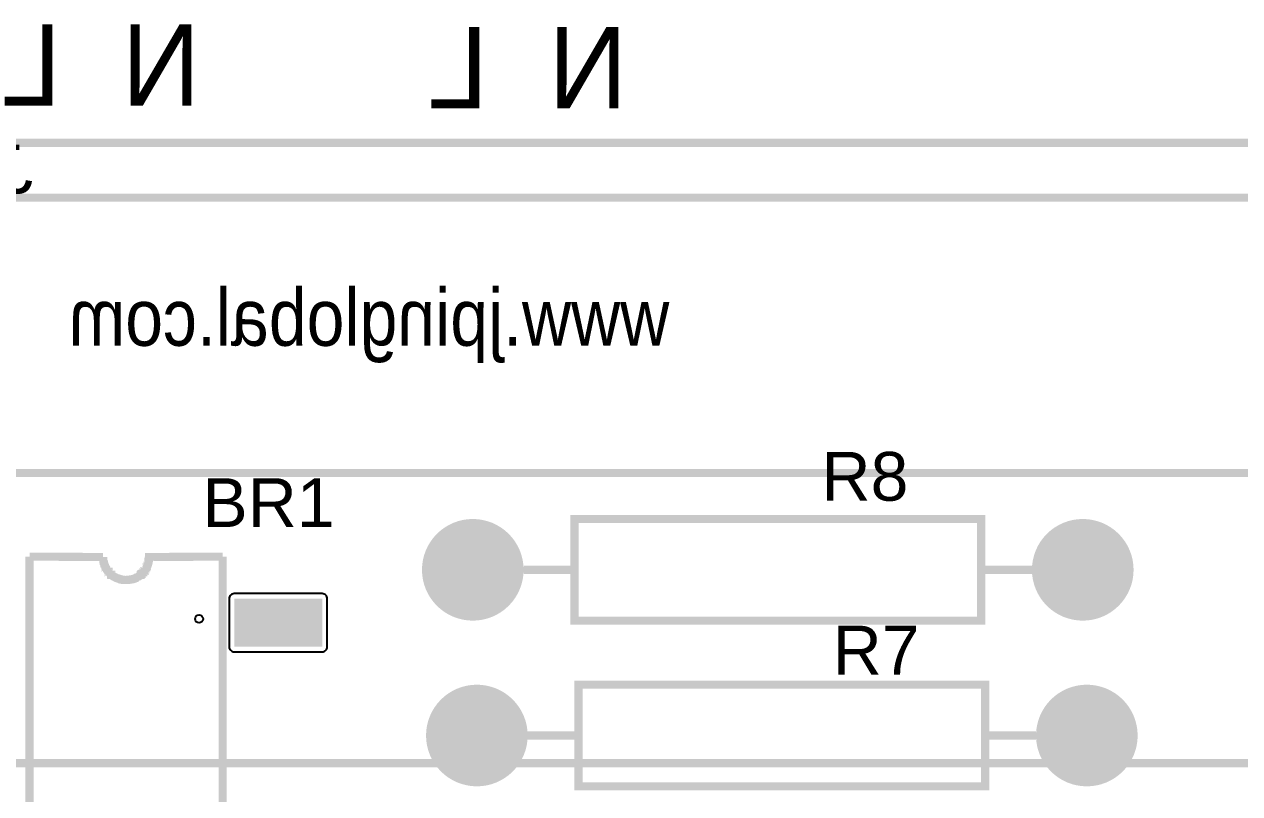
# Model space of a CAD drawing. Header units: inches. Extents: x 15 to 148, y 10 to 111.
# Drawn here: x 136.274 to 138.964, y 102.402 to 104.105 of the extents above; entities that cross this region are included whole.
import ezdxf

# ---------------------------------------------------------------- set-up
doc = ezdxf.new("R2010")
doc.units = ezdxf.units.IN
doc.header["$MEASUREMENT"] = 0
doc.layers.add('BLK_12AWG', color=7, linetype='Continuous')

# ---------------------------------------------------------------- blocks, each defined once
blk = doc.blocks.new('RPAD')
blk.add_trace([(-0.5, -0.5), (-0.5, 0.5), (0.5, -0.5), (0.5, 0.5)])
blk = doc.blocks.new('EPAD')
at = {"const_width": 0.5}
blk.add_lwpolyline([(-0.25, 0, 1), (0.25, 0, 1)], format="xyb", close=True, dxfattribs=at)
blk = doc.blocks.new('CEGHSD')
at = {"const_width": 0.008}
for points in [[(133.1481, 102.3092), (136.8095, 102.3092)], [(133.1481, 102.3092), (136.8095, 102.3092)], [(133.1481, 102.3092), (136.8095, 102.3092)], [(133.6084, 101.1844), (135.6714, 101.1844), (135.6714, 102.2553), (133.6084, 102.2553), (133.6084, 101.1844)], [(133.6084, 101.1844), (135.6714, 101.1844), (135.6714, 102.2553), (133.6084, 102.2553), (133.6084, 101.1844)], [(133.6084, 101.1844), (135.6714, 101.1844), (135.6714, 102.2553), (133.6084, 102.2553), (133.6084, 101.1844)], [(136.6914, 101.9844), (133.2662, 101.9844)], [(136.6914, 101.9844), (133.2662, 101.9844)], [(136.6914, 101.9844), (133.2662, 101.9844)], [(134.3655, 101.8392), (134.7655, 101.8392), (134.7655, 101.9392), (134.3655, 101.9392), (134.3655, 101.8392)], [(134.3655, 101.8392), (134.7655, 101.8392), (134.7655, 101.9392), (134.3655, 101.9392), (134.3655, 101.8392)], [(134.3655, 101.8392), (134.7655, 101.8392), (134.7655, 101.9392), (134.3655, 101.9392), (134.3655, 101.8392)], [(133.9018, 101.9018), (133.8295, 101.9022)], [(133.8295, 101.9022), (133.8295, 101.5722), (134.0195, 101.5722), (134.0195, 101.9022)], [(133.9018, 101.9018), (133.8295, 101.9022)], [(133.8295, 101.9022), (133.8295, 101.5722), (134.0195, 101.5722), (134.0195, 101.9022)], [(133.9018, 101.9018), (133.8295, 101.9022)], [(133.8295, 101.9022), (133.8295, 101.5722), (134.0195, 101.5722), (134.0195, 101.9022)], [(133.9018, 101.9018), (133.9018, 101.9017), (133.9018, 101.9015), (133.9018, 101.9014), (133.9018, 101.9012), (133.9018, 101.9011), (133.9019, 101.9009), (133.9019, 101.9008), (133.9019, 101.9007), (133.9019, 101.9005), (133.9019, 101.9004), (133.9019, 101.9002), (133.9019, 101.9001), (133.9019, 101.8999), (133.9019, 101.8998), (133.9019, 101.8996), (133.9019, 101.8995), (133.902, 101.8993), (133.902, 101.8992), (133.902, 101.8991), (133.902, 101.8989), (133.902, 101.8988), (133.902, 101.8988), (133.902, 101.8987), (133.902, 101.8986), (133.9021, 101.8985), (133.9021, 101.8985), (133.9021, 101.8984), (133.9021, 101.8983), (133.9021, 101.8983), (133.9021, 101.8982), (133.9021, 101.8981), (133.9021, 101.8981), (133.9022, 101.8979), (133.9022, 101.8978), (133.9022, 101.8976), (133.9022, 101.8975), (133.9022, 101.8974), (133.9023, 101.8973), (133.9023, 101.8973), (133.9023, 101.8972), (133.9023, 101.8971), (133.9023, 101.8969), (133.9024, 101.8969), (133.9024, 101.8968), (133.9024, 101.8967), (133.9024, 101.8967), (133.9024, 101.8965), (133.9025, 101.8964), (133.9025, 101.8962), (133.9025, 101.8961), (133.9026, 101.896), (133.9026, 101.8958), (133.9026, 101.8957), (133.9027, 101.8956), (133.9027, 101.8954), (133.9028, 101.8953), (133.9028, 101.8952), (133.9028, 101.8952), (133.9028, 101.895), (133.9029, 101.8949), (133.9029, 101.8948), (133.903, 101.8946), (133.903, 101.8945), (133.903, 101.8944), (133.9031, 101.8942), (133.9031, 101.8941), (133.9032, 101.894), (133.9032, 101.8938), (133.9033, 101.8937), (133.9033, 101.8936), (133.9034, 101.8934), (133.9034, 101.8934), (133.9034, 101.8933), (133.9035, 101.8932), (133.9035, 101.8931), (133.9035, 101.8931), (133.9036, 101.893), (133.9036, 101.8929), (133.9036, 101.8928), (133.9037, 101.8927), (133.9037, 101.8925), (133.9038, 101.8924), (133.9038, 101.8924), (133.9039, 101.8923), (133.9039, 101.8922), (133.904, 101.892), (133.904, 101.892), (133.904, 101.8919), (133.9041, 101.8918), (133.9041, 101.8917), (133.9042, 101.8916), (133.9042, 101.8916), (133.9042, 101.8915), (133.9043, 101.8914), (133.9043, 101.8914), (133.9043, 101.8913), (133.9044, 101.8912), (133.9044, 101.8912), (133.9045, 101.8911), (133.9045, 101.8909), (133.9046, 101.8909), (133.9046, 101.8908), (133.9046, 101.8908), (133.9047, 101.8907), (133.9047, 101.8906), (133.9048, 101.8905), (133.9048, 101.8904), (133.9049, 101.8903), (133.9049, 101.8903), (133.9049, 101.8902), (133.905, 101.8901), (133.9051, 101.89), (133.9051, 101.8899), (133.9051, 101.8899), (133.9052, 101.8898), (133.9052, 101.8898), (133.9053, 101.8896), (133.9053, 101.8895), (133.9054, 101.8894), (133.9055, 101.8893), (133.9056, 101.8892), (133.9056, 101.8891), (133.9057, 101.889), (133.9058, 101.8889), (133.9059, 101.8887), (133.9059, 101.8886), (133.906, 101.8885), (133.9061, 101.8884), (133.9062, 101.8883), (133.9063, 101.8882), (133.9063, 101.8881), (133.9063, 101.8881), (133.9064, 101.888), (133.9064, 101.888), (133.9065, 101.8879), (133.9066, 101.8878), (133.9067, 101.8877), (133.9068, 101.8875), (133.9068, 101.8874), (133.9069, 101.8873), (133.907, 101.8873), (133.907, 101.8872), (133.9071, 101.8872), (133.9071, 101.8871), (133.9072, 101.887), (133.9073, 101.8869), (133.9074, 101.8868), (133.9075, 101.8867), (133.9075, 101.8867), (133.9075, 101.8866), (133.9076, 101.8866), (133.9076, 101.8865), (133.9077, 101.8864), (133.9078, 101.8863), (133.9079, 101.8862), (133.908, 101.8861), (133.9081, 101.886), (133.9082, 101.8859), (133.9082, 101.8859), (133.9083, 101.8858), (133.9083, 101.8858), (133.9084, 101.8857), (133.9085, 101.8856), (133.9086, 101.8856), (133.9087, 101.8855), (133.9088, 101.8854), (133.9089, 101.8853), (133.909, 101.8852), (133.9091, 101.8851), (133.9092, 101.885), (133.9092, 101.885), (133.9093, 101.8849), (133.9093, 101.8849), (133.9094, 101.8848), (133.9095, 101.8847), (133.9096, 101.8846), (133.9097, 101.8846), (133.9098, 101.8845), (133.9098, 101.8844), (133.9099, 101.8844), (133.9099, 101.8843), (133.91, 101.8843), (133.9101, 101.8842), (133.9101, 101.8842), (133.9102, 101.8841), (133.9103, 101.884), (133.9104, 101.884), (133.9105, 101.8839), (133.9106, 101.8838), (133.9107, 101.8837), (133.9108, 101.8836), (133.9109, 101.8835), (133.911, 101.8835), (133.9112, 101.8834), (133.9113, 101.8833), (133.9114, 101.8832), (133.9115, 101.8832), (133.9116, 101.8831), (133.9117, 101.883), (133.9118, 101.8829), (133.9119, 101.8829), (133.9121, 101.8828), (133.9122, 101.8827), (133.9123, 101.8826), (133.9124, 101.8826), (133.9125, 101.8825), (133.9126, 101.8824), (133.9127, 101.8824), (133.9129, 101.8823), (133.913, 101.8822), (133.9131, 101.8821), (133.9132, 101.8821), (133.9133, 101.882), (133.9135, 101.8819), (133.9136, 101.8819), (133.9137, 101.8818), (133.9138, 101.8818), (133.9139, 101.8817), (133.9141, 101.8816), (133.9142, 101.8816), (133.9143, 101.8815), (133.9144, 101.8815), (133.9146, 101.8814), (133.9147, 101.8813), (133.9148, 101.8813), (133.9149, 101.8812), (133.9151, 101.8812), (133.9152, 101.8811), (133.9153, 101.8811), (133.9154, 101.881), (133.9156, 101.8809), (133.9157, 101.8809), (133.9158, 101.8808), (133.9159, 101.8808), (133.9161, 101.8807), (133.9162, 101.8807), (133.9163, 101.8806), (133.9165, 101.8806), (133.9166, 101.8805), (133.9167, 101.8805), (133.9169, 101.8805), (133.917, 101.8804), (133.9171, 101.8804), (133.9173, 101.8803), (133.9174, 101.8803), (133.9175, 101.8802), (133.9177, 101.8802), (133.9178, 101.8802), (133.9179, 101.8801), (133.9181, 101.8801), (133.9182, 101.88), (133.9183, 101.88), (133.9185, 101.88), (133.9186, 101.8799), (133.9187, 101.8799), (133.9189, 101.8799), (133.919, 101.8798), (133.9191, 101.8798), (133.9193, 101.8798), (133.9194, 101.8797), (133.9196, 101.8797), (133.9197, 101.8797), (133.9198, 101.8796), (133.92, 101.8796), (133.9201, 101.8796), (133.9203, 101.8796), (133.9204, 101.8795), (133.9205, 101.8795), (133.9207, 101.8795), (133.9208, 101.8795), (133.921, 101.8795), (133.9211, 101.8794), (133.9213, 101.8794), (133.9214, 101.8794), (133.9215, 101.8794), (133.9217, 101.8794), (133.9218, 101.8793), (133.922, 101.8793), (133.9221, 101.8793), (133.9223, 101.8793), (133.9224, 101.8793), (133.9226, 101.8793), (133.9227, 101.8793), (133.9228, 101.8793), (133.923, 101.8792), (133.9231, 101.8792), (133.9233, 101.8792), (133.9234, 101.8792), (133.9236, 101.8792), (133.9237, 101.8792), (133.9239, 101.8792), (133.924, 101.8792), (133.9242, 101.8792), (133.9243, 101.8792), (133.9245, 101.8792)], [(133.9018, 101.9018), (133.9018, 101.9017), (133.9018, 101.9015), (133.9018, 101.9014), (133.9018, 101.9012), (133.9018, 101.9011), (133.9019, 101.9009), (133.9019, 101.9008), (133.9019, 101.9007), (133.9019, 101.9005), (133.9019, 101.9004), (133.9019, 101.9002), (133.9019, 101.9001), (133.9019, 101.8999), (133.9019, 101.8998), (133.9019, 101.8996), (133.9019, 101.8995), (133.902, 101.8993), (133.902, 101.8992), (133.902, 101.8991), (133.902, 101.8989), (133.902, 101.8988), (133.902, 101.8988), (133.902, 101.8987), (133.902, 101.8986), (133.9021, 101.8985), (133.9021, 101.8985), (133.9021, 101.8984), (133.9021, 101.8983), (133.9021, 101.8983), (133.9021, 101.8982), (133.9021, 101.8981), (133.9021, 101.8981), (133.9022, 101.8979), (133.9022, 101.8978), (133.9022, 101.8976), (133.9022, 101.8975), (133.9022, 101.8974), (133.9023, 101.8973), (133.9023, 101.8973), (133.9023, 101.8972), (133.9023, 101.8971), (133.9023, 101.8969), (133.9024, 101.8969), (133.9024, 101.8968), (133.9024, 101.8967), (133.9024, 101.8967), (133.9024, 101.8965), (133.9025, 101.8964), (133.9025, 101.8962), (133.9025, 101.8961), (133.9026, 101.896), (133.9026, 101.8958), (133.9026, 101.8957), (133.9027, 101.8956), (133.9027, 101.8954), (133.9028, 101.8953), (133.9028, 101.8952), (133.9028, 101.8952), (133.9028, 101.895), (133.9029, 101.8949), (133.9029, 101.8948), (133.903, 101.8946), (133.903, 101.8945), (133.903, 101.8944), (133.9031, 101.8942), (133.9031, 101.8941), (133.9032, 101.894), (133.9032, 101.8938), (133.9033, 101.8937), (133.9033, 101.8936), (133.9034, 101.8934), (133.9034, 101.8934), (133.9034, 101.8933), (133.9035, 101.8932), (133.9035, 101.8931), (133.9035, 101.8931), (133.9036, 101.893), (133.9036, 101.8929), (133.9036, 101.8928), (133.9037, 101.8927), (133.9037, 101.8925), (133.9038, 101.8924), (133.9038, 101.8924), (133.9039, 101.8923), (133.9039, 101.8922), (133.904, 101.892), (133.904, 101.892), (133.904, 101.8919), (133.9041, 101.8918), (133.9041, 101.8917), (133.9042, 101.8916), (133.9042, 101.8916), (133.9042, 101.8915), (133.9043, 101.8914), (133.9043, 101.8914), (133.9043, 101.8913), (133.9044, 101.8912), (133.9044, 101.8912), (133.9045, 101.8911), (133.9045, 101.8909), (133.9046, 101.8909), (133.9046, 101.8908), (133.9046, 101.8908), (133.9047, 101.8907), (133.9047, 101.8906), (133.9048, 101.8905), (133.9048, 101.8904), (133.9049, 101.8903), (133.9049, 101.8903), (133.9049, 101.8902), (133.905, 101.8901), (133.9051, 101.89), (133.9051, 101.8899), (133.9051, 101.8899), (133.9052, 101.8898), (133.9052, 101.8898), (133.9053, 101.8896), (133.9053, 101.8895), (133.9054, 101.8894), (133.9055, 101.8893), (133.9056, 101.8892), (133.9056, 101.8891), (133.9057, 101.889), (133.9058, 101.8889), (133.9059, 101.8887), (133.9059, 101.8886), (133.906, 101.8885), (133.9061, 101.8884), (133.9062, 101.8883), (133.9063, 101.8882), (133.9063, 101.8881), (133.9063, 101.8881), (133.9064, 101.888), (133.9064, 101.888), (133.9065, 101.8879), (133.9066, 101.8878), (133.9067, 101.8877), (133.9068, 101.8875), (133.9068, 101.8874), (133.9069, 101.8873), (133.907, 101.8873), (133.907, 101.8872), (133.9071, 101.8872), (133.9071, 101.8871), (133.9072, 101.887), (133.9073, 101.8869), (133.9074, 101.8868), (133.9075, 101.8867), (133.9075, 101.8867), (133.9075, 101.8866), (133.9076, 101.8866), (133.9076, 101.8865), (133.9077, 101.8864), (133.9078, 101.8863), (133.9079, 101.8862), (133.908, 101.8861), (133.9081, 101.886), (133.9082, 101.8859), (133.9082, 101.8859), (133.9083, 101.8858), (133.9083, 101.8858), (133.9084, 101.8857), (133.9085, 101.8856), (133.9086, 101.8856), (133.9087, 101.8855), (133.9088, 101.8854), (133.9089, 101.8853), (133.909, 101.8852), (133.9091, 101.8851), (133.9092, 101.885), (133.9092, 101.885), (133.9093, 101.8849), (133.9093, 101.8849), (133.9094, 101.8848), (133.9095, 101.8847), (133.9096, 101.8846), (133.9097, 101.8846), (133.9098, 101.8845), (133.9098, 101.8844), (133.9099, 101.8844), (133.9099, 101.8843), (133.91, 101.8843), (133.9101, 101.8842), (133.9101, 101.8842), (133.9102, 101.8841), (133.9103, 101.884), (133.9104, 101.884), (133.9105, 101.8839), (133.9106, 101.8838), (133.9107, 101.8837), (133.9108, 101.8836), (133.9109, 101.8835), (133.911, 101.8835), (133.9112, 101.8834), (133.9113, 101.8833), (133.9114, 101.8832), (133.9115, 101.8832), (133.9116, 101.8831), (133.9117, 101.883), (133.9118, 101.8829), (133.9119, 101.8829), (133.9121, 101.8828), (133.9122, 101.8827), (133.9123, 101.8826), (133.9124, 101.8826), (133.9125, 101.8825), (133.9126, 101.8824), (133.9127, 101.8824), (133.9129, 101.8823), (133.913, 101.8822), (133.9131, 101.8821), (133.9132, 101.8821), (133.9133, 101.882), (133.9135, 101.8819), (133.9136, 101.8819), (133.9137, 101.8818), (133.9138, 101.8818), (133.9139, 101.8817), (133.9141, 101.8816), (133.9142, 101.8816), (133.9143, 101.8815), (133.9144, 101.8815), (133.9146, 101.8814), (133.9147, 101.8813), (133.9148, 101.8813), (133.9149, 101.8812), (133.9151, 101.8812), (133.9152, 101.8811), (133.9153, 101.8811), (133.9154, 101.881), (133.9156, 101.8809), (133.9157, 101.8809), (133.9158, 101.8808), (133.9159, 101.8808), (133.9161, 101.8807), (133.9162, 101.8807), (133.9163, 101.8806), (133.9165, 101.8806), (133.9166, 101.8805), (133.9167, 101.8805), (133.9169, 101.8805), (133.917, 101.8804), (133.9171, 101.8804), (133.9173, 101.8803), (133.9174, 101.8803), (133.9175, 101.8802), (133.9177, 101.8802), (133.9178, 101.8802), (133.9179, 101.8801), (133.9181, 101.8801), (133.9182, 101.88), (133.9183, 101.88), (133.9185, 101.88), (133.9186, 101.8799), (133.9187, 101.8799), (133.9189, 101.8799), (133.919, 101.8798), (133.9191, 101.8798), (133.9193, 101.8798), (133.9194, 101.8797), (133.9196, 101.8797), (133.9197, 101.8797), (133.9198, 101.8796), (133.92, 101.8796), (133.9201, 101.8796), (133.9203, 101.8796), (133.9204, 101.8795), (133.9205, 101.8795), (133.9207, 101.8795), (133.9208, 101.8795), (133.921, 101.8795), (133.9211, 101.8794), (133.9213, 101.8794), (133.9214, 101.8794), (133.9215, 101.8794), (133.9217, 101.8794), (133.9218, 101.8793), (133.922, 101.8793), (133.9221, 101.8793), (133.9223, 101.8793), (133.9224, 101.8793), (133.9226, 101.8793), (133.9227, 101.8793), (133.9228, 101.8793), (133.923, 101.8792), (133.9231, 101.8792), (133.9233, 101.8792), (133.9234, 101.8792), (133.9236, 101.8792), (133.9237, 101.8792), (133.9239, 101.8792), (133.924, 101.8792), (133.9242, 101.8792), (133.9243, 101.8792), (133.9245, 101.8792)], [(133.9018, 101.9018), (133.9018, 101.9017), (133.9018, 101.9015), (133.9018, 101.9014), (133.9018, 101.9012), (133.9018, 101.9011), (133.9019, 101.9009), (133.9019, 101.9008), (133.9019, 101.9007), (133.9019, 101.9005), (133.9019, 101.9004), (133.9019, 101.9002), (133.9019, 101.9001), (133.9019, 101.8999), (133.9019, 101.8998), (133.9019, 101.8996), (133.9019, 101.8995), (133.902, 101.8993), (133.902, 101.8992), (133.902, 101.8991), (133.902, 101.8989), (133.902, 101.8988), (133.902, 101.8988), (133.902, 101.8987), (133.902, 101.8986), (133.9021, 101.8985), (133.9021, 101.8985), (133.9021, 101.8984), (133.9021, 101.8983), (133.9021, 101.8983), (133.9021, 101.8982), (133.9021, 101.8981), (133.9021, 101.8981), (133.9022, 101.8979), (133.9022, 101.8978), (133.9022, 101.8976), (133.9022, 101.8975), (133.9022, 101.8974), (133.9023, 101.8973), (133.9023, 101.8973), (133.9023, 101.8972), (133.9023, 101.8971), (133.9023, 101.8969), (133.9024, 101.8969), (133.9024, 101.8968), (133.9024, 101.8967), (133.9024, 101.8967), (133.9024, 101.8965), (133.9025, 101.8964), (133.9025, 101.8962), (133.9025, 101.8961), (133.9026, 101.896), (133.9026, 101.8958), (133.9026, 101.8957), (133.9027, 101.8956), (133.9027, 101.8954), (133.9028, 101.8953), (133.9028, 101.8952), (133.9028, 101.8952), (133.9028, 101.895), (133.9029, 101.8949), (133.9029, 101.8948), (133.903, 101.8946), (133.903, 101.8945), (133.903, 101.8944), (133.9031, 101.8942), (133.9031, 101.8941), (133.9032, 101.894), (133.9032, 101.8938), (133.9033, 101.8937), (133.9033, 101.8936), (133.9034, 101.8934), (133.9034, 101.8934), (133.9034, 101.8933), (133.9035, 101.8932), (133.9035, 101.8931), (133.9035, 101.8931), (133.9036, 101.893), (133.9036, 101.8929), (133.9036, 101.8928), (133.9037, 101.8927), (133.9037, 101.8925), (133.9038, 101.8924), (133.9038, 101.8924), (133.9039, 101.8923), (133.9039, 101.8922), (133.904, 101.892), (133.904, 101.892), (133.904, 101.8919), (133.9041, 101.8918), (133.9041, 101.8917), (133.9042, 101.8916), (133.9042, 101.8916), (133.9042, 101.8915), (133.9043, 101.8914), (133.9043, 101.8914), (133.9043, 101.8913), (133.9044, 101.8912), (133.9044, 101.8912), (133.9045, 101.8911), (133.9045, 101.8909), (133.9046, 101.8909), (133.9046, 101.8908), (133.9046, 101.8908), (133.9047, 101.8907), (133.9047, 101.8906), (133.9048, 101.8905), (133.9048, 101.8904), (133.9049, 101.8903), (133.9049, 101.8903), (133.9049, 101.8902), (133.905, 101.8901), (133.9051, 101.89), (133.9051, 101.8899), (133.9051, 101.8899), (133.9052, 101.8898), (133.9052, 101.8898), (133.9053, 101.8896), (133.9053, 101.8895), (133.9054, 101.8894), (133.9055, 101.8893), (133.9056, 101.8892), (133.9056, 101.8891), (133.9057, 101.889), (133.9058, 101.8889), (133.9059, 101.8887), (133.9059, 101.8886), (133.906, 101.8885), (133.9061, 101.8884), (133.9062, 101.8883), (133.9063, 101.8882), (133.9063, 101.8881), (133.9063, 101.8881), (133.9064, 101.888), (133.9064, 101.888), (133.9065, 101.8879), (133.9066, 101.8878), (133.9067, 101.8877), (133.9068, 101.8875), (133.9068, 101.8874), (133.9069, 101.8873), (133.907, 101.8873), (133.907, 101.8872), (133.9071, 101.8872), (133.9071, 101.8871), (133.9072, 101.887), (133.9073, 101.8869), (133.9074, 101.8868), (133.9075, 101.8867), (133.9075, 101.8867), (133.9075, 101.8866), (133.9076, 101.8866), (133.9076, 101.8865), (133.9077, 101.8864), (133.9078, 101.8863), (133.9079, 101.8862), (133.908, 101.8861), (133.9081, 101.886), (133.9082, 101.8859), (133.9082, 101.8859), (133.9083, 101.8858), (133.9083, 101.8858), (133.9084, 101.8857), (133.9085, 101.8856), (133.9086, 101.8856), (133.9087, 101.8855), (133.9088, 101.8854), (133.9089, 101.8853), (133.909, 101.8852), (133.9091, 101.8851), (133.9092, 101.885), (133.9092, 101.885), (133.9093, 101.8849), (133.9093, 101.8849), (133.9094, 101.8848), (133.9095, 101.8847), (133.9096, 101.8846), (133.9097, 101.8846), (133.9098, 101.8845), (133.9098, 101.8844), (133.9099, 101.8844), (133.9099, 101.8843), (133.91, 101.8843), (133.9101, 101.8842), (133.9101, 101.8842), (133.9102, 101.8841), (133.9103, 101.884), (133.9104, 101.884), (133.9105, 101.8839), (133.9106, 101.8838), (133.9107, 101.8837), (133.9108, 101.8836), (133.9109, 101.8835), (133.911, 101.8835), (133.9112, 101.8834), (133.9113, 101.8833), (133.9114, 101.8832), (133.9115, 101.8832), (133.9116, 101.8831), (133.9117, 101.883), (133.9118, 101.8829), (133.9119, 101.8829), (133.9121, 101.8828), (133.9122, 101.8827), (133.9123, 101.8826), (133.9124, 101.8826), (133.9125, 101.8825), (133.9126, 101.8824), (133.9127, 101.8824), (133.9129, 101.8823), (133.913, 101.8822), (133.9131, 101.8821), (133.9132, 101.8821), (133.9133, 101.882), (133.9135, 101.8819), (133.9136, 101.8819), (133.9137, 101.8818), (133.9138, 101.8818), (133.9139, 101.8817), (133.9141, 101.8816), (133.9142, 101.8816), (133.9143, 101.8815), (133.9144, 101.8815), (133.9146, 101.8814), (133.9147, 101.8813), (133.9148, 101.8813), (133.9149, 101.8812), (133.9151, 101.8812), (133.9152, 101.8811), (133.9153, 101.8811), (133.9154, 101.881), (133.9156, 101.8809), (133.9157, 101.8809), (133.9158, 101.8808), (133.9159, 101.8808), (133.9161, 101.8807), (133.9162, 101.8807), (133.9163, 101.8806), (133.9165, 101.8806), (133.9166, 101.8805), (133.9167, 101.8805), (133.9169, 101.8805), (133.917, 101.8804), (133.9171, 101.8804), (133.9173, 101.8803), (133.9174, 101.8803), (133.9175, 101.8802), (133.9177, 101.8802), (133.9178, 101.8802), (133.9179, 101.8801), (133.9181, 101.8801), (133.9182, 101.88), (133.9183, 101.88), (133.9185, 101.88), (133.9186, 101.8799), (133.9187, 101.8799), (133.9189, 101.8799), (133.919, 101.8798), (133.9191, 101.8798), (133.9193, 101.8798), (133.9194, 101.8797), (133.9196, 101.8797), (133.9197, 101.8797), (133.9198, 101.8796), (133.92, 101.8796), (133.9201, 101.8796), (133.9203, 101.8796), (133.9204, 101.8795), (133.9205, 101.8795), (133.9207, 101.8795), (133.9208, 101.8795), (133.921, 101.8795), (133.9211, 101.8794), (133.9213, 101.8794), (133.9214, 101.8794), (133.9215, 101.8794), (133.9217, 101.8794), (133.9218, 101.8793), (133.922, 101.8793), (133.9221, 101.8793), (133.9223, 101.8793), (133.9224, 101.8793), (133.9226, 101.8793), (133.9227, 101.8793), (133.9228, 101.8793), (133.923, 101.8792), (133.9231, 101.8792), (133.9233, 101.8792), (133.9234, 101.8792), (133.9236, 101.8792), (133.9237, 101.8792), (133.9239, 101.8792), (133.924, 101.8792), (133.9242, 101.8792), (133.9243, 101.8792), (133.9245, 101.8792)], [(134.0195, 101.9022), (133.9471, 101.9018), (133.9471, 101.9017), (133.9471, 101.9015), (133.9471, 101.9014), (133.9471, 101.9012), (133.9471, 101.9011), (133.9471, 101.9009), (133.9471, 101.9008), (133.9471, 101.9007), (133.9471, 101.9005), (133.9471, 101.9004), (133.9471, 101.9002), (133.947, 101.9001), (133.947, 101.8999), (133.947, 101.8998), (133.947, 101.8996), (133.947, 101.8995), (133.947, 101.8993), (133.947, 101.8992), (133.9469, 101.8991), (133.9469, 101.8989), (133.9469, 101.8988), (133.9469, 101.8988), (133.9469, 101.8987), (133.9469, 101.8986), (133.9469, 101.8985), (133.9469, 101.8985), (133.9469, 101.8984), (133.9469, 101.8983), (133.9468, 101.8983), (133.9468, 101.8982), (133.9468, 101.8981), (133.9468, 101.8981), (133.9468, 101.8979), (133.9468, 101.8978), (133.9467, 101.8976), (133.9467, 101.8975), (133.9467, 101.8974), (133.9467, 101.8973), (133.9467, 101.8973), (133.9467, 101.8972), (133.9466, 101.8971), (133.9466, 101.8969), (133.9466, 101.8969), (133.9466, 101.8968), (133.9466, 101.8967), (133.9465, 101.8967), (133.9465, 101.8965), (133.9465, 101.8964), (133.9464, 101.8962), (133.9464, 101.8961), (133.9464, 101.896), (133.9463, 101.8958), (133.9463, 101.8957), (133.9463, 101.8956), (133.9462, 101.8954), (133.9462, 101.8953), (133.9462, 101.8952), (133.9462, 101.8952), (133.9461, 101.895), (133.9461, 101.8949), (133.946, 101.8948), (133.946, 101.8946), (133.9459, 101.8945), (133.9459, 101.8944), (133.9459, 101.8942), (133.9458, 101.8941), (133.9458, 101.894), (133.9457, 101.8938), (133.9457, 101.8937), (133.9456, 101.8936), (133.9456, 101.8934), (133.9455, 101.8934), (133.9455, 101.8933), (133.9455, 101.8932), (133.9454, 101.8931), (133.9454, 101.8931), (133.9454, 101.893), (133.9454, 101.8929), (133.9453, 101.8928), (133.9453, 101.8927), (133.9452, 101.8925), (133.9451, 101.8924), (133.9451, 101.8924), (133.9451, 101.8923), (133.945, 101.8922), (133.945, 101.892), (133.9449, 101.892), (133.9449, 101.8919), (133.9449, 101.8918), (133.9448, 101.8917), (133.9448, 101.8916), (133.9447, 101.8916), (133.9447, 101.8915), (133.9447, 101.8914), (133.9446, 101.8914), (133.9446, 101.8913), (133.9446, 101.8912), (133.9446, 101.8912), (133.9445, 101.8911), (133.9444, 101.8909), (133.9444, 101.8909), (133.9444, 101.8908), (133.9443, 101.8908), (133.9443, 101.8907), (133.9442, 101.8906), (133.9442, 101.8905), (133.9441, 101.8904), (133.9441, 101.8903), (133.9441, 101.8903), (133.944, 101.8902), (133.944, 101.8901), (133.9439, 101.89), (133.9439, 101.8899), (133.9438, 101.8899), (133.9438, 101.8898), (133.9437, 101.8898), (133.9437, 101.8896), (133.9436, 101.8895), (133.9435, 101.8894), (133.9435, 101.8893), (133.9434, 101.8892), (133.9433, 101.8891), (133.9432, 101.889), (133.9432, 101.8889), (133.9431, 101.8887), (133.943, 101.8886), (133.9429, 101.8885), (133.9428, 101.8884), (133.9428, 101.8883), (133.9427, 101.8882), (133.9426, 101.8881), (133.9426, 101.8881), (133.9426, 101.888), (133.9425, 101.888), (133.9424, 101.8879), (133.9424, 101.8878), (133.9423, 101.8877), (133.9422, 101.8875), (133.9421, 101.8874), (133.942, 101.8873), (133.942, 101.8873), (133.9419, 101.8872), (133.9419, 101.8872), (133.9418, 101.8871), (133.9418, 101.887), (133.9417, 101.8869), (133.9416, 101.8868), (133.9415, 101.8867), (133.9414, 101.8867), (133.9414, 101.8866), (133.9414, 101.8866), (133.9413, 101.8865), (133.9412, 101.8864), (133.9411, 101.8863), (133.941, 101.8862), (133.9409, 101.8861), (133.9408, 101.886), (133.9408, 101.8859), (133.9407, 101.8859), (133.9407, 101.8858), (133.9406, 101.8858), (133.9406, 101.8857), (133.9405, 101.8856), (133.9404, 101.8856), (133.9403, 101.8855), (133.9402, 101.8854), (133.9401, 101.8853), (133.94, 101.8852), (133.9399, 101.8851), (133.9398, 101.885), (133.9397, 101.885), (133.9397, 101.8849), (133.9396, 101.8849), (133.9396, 101.8848), (133.9395, 101.8847), (133.9394, 101.8846), (133.9393, 101.8846), (133.9392, 101.8845), (133.9391, 101.8844), (133.9391, 101.8844), (133.939, 101.8843), (133.939, 101.8843), (133.9389, 101.8842), (133.9388, 101.8842), (133.9388, 101.8841), (133.9387, 101.884), (133.9385, 101.884), (133.9384, 101.8839), (133.9383, 101.8838), (133.9382, 101.8837), (133.9381, 101.8836), (133.938, 101.8835), (133.9379, 101.8835), (133.9378, 101.8834), (133.9377, 101.8833), (133.9376, 101.8832), (133.9375, 101.8832), (133.9373, 101.8831), (133.9372, 101.883), (133.9371, 101.8829), (133.937, 101.8829), (133.9369, 101.8828), (133.9368, 101.8827), (133.9367, 101.8826), (133.9365, 101.8826), (133.9364, 101.8825), (133.9363, 101.8824), (133.9362, 101.8824), (133.9361, 101.8823), (133.936, 101.8822), (133.9358, 101.8821), (133.9357, 101.8821), (133.9356, 101.882), (133.9355, 101.8819), (133.9354, 101.8819), (133.9352, 101.8818), (133.9351, 101.8818), (133.935, 101.8817), (133.9349, 101.8816), (133.9348, 101.8816), (133.9346, 101.8815), (133.9345, 101.8815), (133.9344, 101.8814), (133.9343, 101.8813), (133.9341, 101.8813), (133.934, 101.8812), (133.9339, 101.8812), (133.9338, 101.8811), (133.9336, 101.8811), (133.9335, 101.881), (133.9334, 101.8809), (133.9333, 101.8809), (133.9331, 101.8808), (133.933, 101.8808), (133.9329, 101.8807), (133.9327, 101.8807), (133.9326, 101.8806), (133.9325, 101.8806), (133.9323, 101.8805), (133.9322, 101.8805), (133.9321, 101.8805), (133.932, 101.8804), (133.9318, 101.8804), (133.9317, 101.8803), (133.9316, 101.8803), (133.9314, 101.8802), (133.9313, 101.8802), (133.9312, 101.8802), (133.931, 101.8801), (133.9309, 101.8801), (133.9308, 101.88), (133.9306, 101.88), (133.9305, 101.88), (133.9303, 101.8799), (133.9302, 101.8799), (133.9301, 101.8799), (133.9299, 101.8798), (133.9298, 101.8798), (133.9297, 101.8798), (133.9295, 101.8797), (133.9294, 101.8797), (133.9292, 101.8797), (133.9291, 101.8796), (133.929, 101.8796), (133.9288, 101.8796), (133.9287, 101.8796), (133.9285, 101.8795), (133.9284, 101.8795), (133.9283, 101.8795), (133.9281, 101.8795), (133.928, 101.8795), (133.9278, 101.8794), (133.9277, 101.8794), (133.9275, 101.8794), (133.9274, 101.8794), (133.9273, 101.8794), (133.9271, 101.8793), (133.927, 101.8793), (133.9268, 101.8793), (133.9267, 101.8793), (133.9265, 101.8793), (133.9264, 101.8793), (133.9262, 101.8793), (133.9261, 101.8793), (133.926, 101.8792), (133.9258, 101.8792), (133.9257, 101.8792), (133.9255, 101.8792), (133.9254, 101.8792), (133.9252, 101.8792), (133.9251, 101.8792), (133.9249, 101.8792), (133.9248, 101.8792), (133.9246, 101.8792), (133.9245, 101.8792)], [(134.0195, 101.9022), (133.9471, 101.9018), (133.9471, 101.9017), (133.9471, 101.9015), (133.9471, 101.9014), (133.9471, 101.9012), (133.9471, 101.9011), (133.9471, 101.9009), (133.9471, 101.9008), (133.9471, 101.9007), (133.9471, 101.9005), (133.9471, 101.9004), (133.9471, 101.9002), (133.947, 101.9001), (133.947, 101.8999), (133.947, 101.8998), (133.947, 101.8996), (133.947, 101.8995), (133.947, 101.8993), (133.947, 101.8992), (133.9469, 101.8991), (133.9469, 101.8989), (133.9469, 101.8988), (133.9469, 101.8988), (133.9469, 101.8987), (133.9469, 101.8986), (133.9469, 101.8985), (133.9469, 101.8985), (133.9469, 101.8984), (133.9469, 101.8983), (133.9468, 101.8983), (133.9468, 101.8982), (133.9468, 101.8981), (133.9468, 101.8981), (133.9468, 101.8979), (133.9468, 101.8978), (133.9467, 101.8976), (133.9467, 101.8975), (133.9467, 101.8974), (133.9467, 101.8973), (133.9467, 101.8973), (133.9467, 101.8972), (133.9466, 101.8971), (133.9466, 101.8969), (133.9466, 101.8969), (133.9466, 101.8968), (133.9466, 101.8967), (133.9465, 101.8967), (133.9465, 101.8965), (133.9465, 101.8964), (133.9464, 101.8962), (133.9464, 101.8961), (133.9464, 101.896), (133.9463, 101.8958), (133.9463, 101.8957), (133.9463, 101.8956), (133.9462, 101.8954), (133.9462, 101.8953), (133.9462, 101.8952), (133.9462, 101.8952), (133.9461, 101.895), (133.9461, 101.8949), (133.946, 101.8948), (133.946, 101.8946), (133.9459, 101.8945), (133.9459, 101.8944), (133.9459, 101.8942), (133.9458, 101.8941), (133.9458, 101.894), (133.9457, 101.8938), (133.9457, 101.8937), (133.9456, 101.8936), (133.9456, 101.8934), (133.9455, 101.8934), (133.9455, 101.8933), (133.9455, 101.8932), (133.9454, 101.8931), (133.9454, 101.8931), (133.9454, 101.893), (133.9454, 101.8929), (133.9453, 101.8928), (133.9453, 101.8927), (133.9452, 101.8925), (133.9451, 101.8924), (133.9451, 101.8924), (133.9451, 101.8923), (133.945, 101.8922), (133.945, 101.892), (133.9449, 101.892), (133.9449, 101.8919), (133.9449, 101.8918), (133.9448, 101.8917), (133.9448, 101.8916), (133.9447, 101.8916), (133.9447, 101.8915), (133.9447, 101.8914), (133.9446, 101.8914), (133.9446, 101.8913), (133.9446, 101.8912), (133.9446, 101.8912), (133.9445, 101.8911), (133.9444, 101.8909), (133.9444, 101.8909), (133.9444, 101.8908), (133.9443, 101.8908), (133.9443, 101.8907), (133.9442, 101.8906), (133.9442, 101.8905), (133.9441, 101.8904), (133.9441, 101.8903), (133.9441, 101.8903), (133.944, 101.8902), (133.944, 101.8901), (133.9439, 101.89), (133.9439, 101.8899), (133.9438, 101.8899), (133.9438, 101.8898), (133.9437, 101.8898), (133.9437, 101.8896), (133.9436, 101.8895), (133.9435, 101.8894), (133.9435, 101.8893), (133.9434, 101.8892), (133.9433, 101.8891), (133.9432, 101.889), (133.9432, 101.8889), (133.9431, 101.8887), (133.943, 101.8886), (133.9429, 101.8885), (133.9428, 101.8884), (133.9428, 101.8883), (133.9427, 101.8882), (133.9426, 101.8881), (133.9426, 101.8881), (133.9426, 101.888), (133.9425, 101.888), (133.9424, 101.8879), (133.9424, 101.8878), (133.9423, 101.8877), (133.9422, 101.8875), (133.9421, 101.8874), (133.942, 101.8873), (133.942, 101.8873), (133.9419, 101.8872), (133.9419, 101.8872), (133.9418, 101.8871), (133.9418, 101.887), (133.9417, 101.8869), (133.9416, 101.8868), (133.9415, 101.8867), (133.9414, 101.8867), (133.9414, 101.8866), (133.9414, 101.8866), (133.9413, 101.8865), (133.9412, 101.8864), (133.9411, 101.8863), (133.941, 101.8862), (133.9409, 101.8861), (133.9408, 101.886), (133.9408, 101.8859), (133.9407, 101.8859), (133.9407, 101.8858), (133.9406, 101.8858), (133.9406, 101.8857), (133.9405, 101.8856), (133.9404, 101.8856), (133.9403, 101.8855), (133.9402, 101.8854), (133.9401, 101.8853), (133.94, 101.8852), (133.9399, 101.8851), (133.9398, 101.885), (133.9397, 101.885), (133.9397, 101.8849), (133.9396, 101.8849), (133.9396, 101.8848), (133.9395, 101.8847), (133.9394, 101.8846), (133.9393, 101.8846), (133.9392, 101.8845), (133.9391, 101.8844), (133.9391, 101.8844), (133.939, 101.8843), (133.939, 101.8843), (133.9389, 101.8842), (133.9388, 101.8842), (133.9388, 101.8841), (133.9387, 101.884), (133.9385, 101.884), (133.9384, 101.8839), (133.9383, 101.8838), (133.9382, 101.8837), (133.9381, 101.8836), (133.938, 101.8835), (133.9379, 101.8835), (133.9378, 101.8834), (133.9377, 101.8833), (133.9376, 101.8832), (133.9375, 101.8832), (133.9373, 101.8831), (133.9372, 101.883), (133.9371, 101.8829), (133.937, 101.8829), (133.9369, 101.8828), (133.9368, 101.8827), (133.9367, 101.8826), (133.9365, 101.8826), (133.9364, 101.8825), (133.9363, 101.8824), (133.9362, 101.8824), (133.9361, 101.8823), (133.936, 101.8822), (133.9358, 101.8821), (133.9357, 101.8821), (133.9356, 101.882), (133.9355, 101.8819), (133.9354, 101.8819), (133.9352, 101.8818), (133.9351, 101.8818), (133.935, 101.8817), (133.9349, 101.8816), (133.9348, 101.8816), (133.9346, 101.8815), (133.9345, 101.8815), (133.9344, 101.8814), (133.9343, 101.8813), (133.9341, 101.8813), (133.934, 101.8812), (133.9339, 101.8812), (133.9338, 101.8811), (133.9336, 101.8811), (133.9335, 101.881), (133.9334, 101.8809), (133.9333, 101.8809), (133.9331, 101.8808), (133.933, 101.8808), (133.9329, 101.8807), (133.9327, 101.8807), (133.9326, 101.8806), (133.9325, 101.8806), (133.9323, 101.8805), (133.9322, 101.8805), (133.9321, 101.8805), (133.932, 101.8804), (133.9318, 101.8804), (133.9317, 101.8803), (133.9316, 101.8803), (133.9314, 101.8802), (133.9313, 101.8802), (133.9312, 101.8802), (133.931, 101.8801), (133.9309, 101.8801), (133.9308, 101.88), (133.9306, 101.88), (133.9305, 101.88), (133.9303, 101.8799), (133.9302, 101.8799), (133.9301, 101.8799), (133.9299, 101.8798), (133.9298, 101.8798), (133.9297, 101.8798), (133.9295, 101.8797), (133.9294, 101.8797), (133.9292, 101.8797), (133.9291, 101.8796), (133.929, 101.8796), (133.9288, 101.8796), (133.9287, 101.8796), (133.9285, 101.8795), (133.9284, 101.8795), (133.9283, 101.8795), (133.9281, 101.8795), (133.928, 101.8795), (133.9278, 101.8794), (133.9277, 101.8794), (133.9275, 101.8794), (133.9274, 101.8794), (133.9273, 101.8794), (133.9271, 101.8793), (133.927, 101.8793), (133.9268, 101.8793), (133.9267, 101.8793), (133.9265, 101.8793), (133.9264, 101.8793), (133.9262, 101.8793), (133.9261, 101.8793), (133.926, 101.8792), (133.9258, 101.8792), (133.9257, 101.8792), (133.9255, 101.8792), (133.9254, 101.8792), (133.9252, 101.8792), (133.9251, 101.8792), (133.9249, 101.8792), (133.9248, 101.8792), (133.9246, 101.8792), (133.9245, 101.8792)], [(134.0195, 101.9022), (133.9471, 101.9018), (133.9471, 101.9017), (133.9471, 101.9015), (133.9471, 101.9014), (133.9471, 101.9012), (133.9471, 101.9011), (133.9471, 101.9009), (133.9471, 101.9008), (133.9471, 101.9007), (133.9471, 101.9005), (133.9471, 101.9004), (133.9471, 101.9002), (133.947, 101.9001), (133.947, 101.8999), (133.947, 101.8998), (133.947, 101.8996), (133.947, 101.8995), (133.947, 101.8993), (133.947, 101.8992), (133.9469, 101.8991), (133.9469, 101.8989), (133.9469, 101.8988), (133.9469, 101.8988), (133.9469, 101.8987), (133.9469, 101.8986), (133.9469, 101.8985), (133.9469, 101.8985), (133.9469, 101.8984), (133.9469, 101.8983), (133.9468, 101.8983), (133.9468, 101.8982), (133.9468, 101.8981), (133.9468, 101.8981), (133.9468, 101.8979), (133.9468, 101.8978), (133.9467, 101.8976), (133.9467, 101.8975), (133.9467, 101.8974), (133.9467, 101.8973), (133.9467, 101.8973), (133.9467, 101.8972), (133.9466, 101.8971), (133.9466, 101.8969), (133.9466, 101.8969), (133.9466, 101.8968), (133.9466, 101.8967), (133.9465, 101.8967), (133.9465, 101.8965), (133.9465, 101.8964), (133.9464, 101.8962), (133.9464, 101.8961), (133.9464, 101.896), (133.9463, 101.8958), (133.9463, 101.8957), (133.9463, 101.8956), (133.9462, 101.8954), (133.9462, 101.8953), (133.9462, 101.8952), (133.9462, 101.8952), (133.9461, 101.895), (133.9461, 101.8949), (133.946, 101.8948), (133.946, 101.8946), (133.9459, 101.8945), (133.9459, 101.8944), (133.9459, 101.8942), (133.9458, 101.8941), (133.9458, 101.894), (133.9457, 101.8938), (133.9457, 101.8937), (133.9456, 101.8936), (133.9456, 101.8934), (133.9455, 101.8934), (133.9455, 101.8933), (133.9455, 101.8932), (133.9454, 101.8931), (133.9454, 101.8931), (133.9454, 101.893), (133.9454, 101.8929), (133.9453, 101.8928), (133.9453, 101.8927), (133.9452, 101.8925), (133.9451, 101.8924), (133.9451, 101.8924), (133.9451, 101.8923), (133.945, 101.8922), (133.945, 101.892), (133.9449, 101.892), (133.9449, 101.8919), (133.9449, 101.8918), (133.9448, 101.8917), (133.9448, 101.8916), (133.9447, 101.8916), (133.9447, 101.8915), (133.9447, 101.8914), (133.9446, 101.8914), (133.9446, 101.8913), (133.9446, 101.8912), (133.9446, 101.8912), (133.9445, 101.8911), (133.9444, 101.8909), (133.9444, 101.8909), (133.9444, 101.8908), (133.9443, 101.8908), (133.9443, 101.8907), (133.9442, 101.8906), (133.9442, 101.8905), (133.9441, 101.8904), (133.9441, 101.8903), (133.9441, 101.8903), (133.944, 101.8902), (133.944, 101.8901), (133.9439, 101.89), (133.9439, 101.8899), (133.9438, 101.8899), (133.9438, 101.8898), (133.9437, 101.8898), (133.9437, 101.8896), (133.9436, 101.8895), (133.9435, 101.8894), (133.9435, 101.8893), (133.9434, 101.8892), (133.9433, 101.8891), (133.9432, 101.889), (133.9432, 101.8889), (133.9431, 101.8887), (133.943, 101.8886), (133.9429, 101.8885), (133.9428, 101.8884), (133.9428, 101.8883), (133.9427, 101.8882), (133.9426, 101.8881), (133.9426, 101.8881), (133.9426, 101.888), (133.9425, 101.888), (133.9424, 101.8879), (133.9424, 101.8878), (133.9423, 101.8877), (133.9422, 101.8875), (133.9421, 101.8874), (133.942, 101.8873), (133.942, 101.8873), (133.9419, 101.8872), (133.9419, 101.8872), (133.9418, 101.8871), (133.9418, 101.887), (133.9417, 101.8869), (133.9416, 101.8868), (133.9415, 101.8867), (133.9414, 101.8867), (133.9414, 101.8866), (133.9414, 101.8866), (133.9413, 101.8865), (133.9412, 101.8864), (133.9411, 101.8863), (133.941, 101.8862), (133.9409, 101.8861), (133.9408, 101.886), (133.9408, 101.8859), (133.9407, 101.8859), (133.9407, 101.8858), (133.9406, 101.8858), (133.9406, 101.8857), (133.9405, 101.8856), (133.9404, 101.8856), (133.9403, 101.8855), (133.9402, 101.8854), (133.9401, 101.8853), (133.94, 101.8852), (133.9399, 101.8851), (133.9398, 101.885), (133.9397, 101.885), (133.9397, 101.8849), (133.9396, 101.8849), (133.9396, 101.8848), (133.9395, 101.8847), (133.9394, 101.8846), (133.9393, 101.8846), (133.9392, 101.8845), (133.9391, 101.8844), (133.9391, 101.8844), (133.939, 101.8843), (133.939, 101.8843), (133.9389, 101.8842), (133.9388, 101.8842), (133.9388, 101.8841), (133.9387, 101.884), (133.9385, 101.884), (133.9384, 101.8839), (133.9383, 101.8838), (133.9382, 101.8837), (133.9381, 101.8836), (133.938, 101.8835), (133.9379, 101.8835), (133.9378, 101.8834), (133.9377, 101.8833), (133.9376, 101.8832), (133.9375, 101.8832), (133.9373, 101.8831), (133.9372, 101.883), (133.9371, 101.8829), (133.937, 101.8829), (133.9369, 101.8828), (133.9368, 101.8827), (133.9367, 101.8826), (133.9365, 101.8826), (133.9364, 101.8825), (133.9363, 101.8824), (133.9362, 101.8824), (133.9361, 101.8823), (133.936, 101.8822), (133.9358, 101.8821), (133.9357, 101.8821), (133.9356, 101.882), (133.9355, 101.8819), (133.9354, 101.8819), (133.9352, 101.8818), (133.9351, 101.8818), (133.935, 101.8817), (133.9349, 101.8816), (133.9348, 101.8816), (133.9346, 101.8815), (133.9345, 101.8815), (133.9344, 101.8814), (133.9343, 101.8813), (133.9341, 101.8813), (133.934, 101.8812), (133.9339, 101.8812), (133.9338, 101.8811), (133.9336, 101.8811), (133.9335, 101.881), (133.9334, 101.8809), (133.9333, 101.8809), (133.9331, 101.8808), (133.933, 101.8808), (133.9329, 101.8807), (133.9327, 101.8807), (133.9326, 101.8806), (133.9325, 101.8806), (133.9323, 101.8805), (133.9322, 101.8805), (133.9321, 101.8805), (133.932, 101.8804), (133.9318, 101.8804), (133.9317, 101.8803), (133.9316, 101.8803), (133.9314, 101.8802), (133.9313, 101.8802), (133.9312, 101.8802), (133.931, 101.8801), (133.9309, 101.8801), (133.9308, 101.88), (133.9306, 101.88), (133.9305, 101.88), (133.9303, 101.8799), (133.9302, 101.8799), (133.9301, 101.8799), (133.9299, 101.8798), (133.9298, 101.8798), (133.9297, 101.8798), (133.9295, 101.8797), (133.9294, 101.8797), (133.9292, 101.8797), (133.9291, 101.8796), (133.929, 101.8796), (133.9288, 101.8796), (133.9287, 101.8796), (133.9285, 101.8795), (133.9284, 101.8795), (133.9283, 101.8795), (133.9281, 101.8795), (133.928, 101.8795), (133.9278, 101.8794), (133.9277, 101.8794), (133.9275, 101.8794), (133.9274, 101.8794), (133.9273, 101.8794), (133.9271, 101.8793), (133.927, 101.8793), (133.9268, 101.8793), (133.9267, 101.8793), (133.9265, 101.8793), (133.9264, 101.8793), (133.9262, 101.8793), (133.9261, 101.8793), (133.926, 101.8792), (133.9258, 101.8792), (133.9257, 101.8792), (133.9255, 101.8792), (133.9254, 101.8792), (133.9252, 101.8792), (133.9251, 101.8792), (133.9249, 101.8792), (133.9248, 101.8792), (133.9246, 101.8792), (133.9245, 101.8792)], [(134.3155, 101.8892), (134.3655, 101.8892)], [(134.3155, 101.8892), (134.3655, 101.8892)], [(134.3155, 101.8892), (134.3655, 101.8892)], [(134.7655, 101.8892), (134.8155, 101.8892)], [(134.7655, 101.8892), (134.8155, 101.8892)], [(134.7655, 101.8892), (134.8155, 101.8892)], [(134.3695, 101.6762), (134.7695, 101.6762), (134.7695, 101.7762), (134.3695, 101.7762), (134.3695, 101.6762)], [(134.3695, 101.6762), (134.7695, 101.6762), (134.7695, 101.7762), (134.3695, 101.7762), (134.3695, 101.6762)], [(134.3695, 101.6762), (134.7695, 101.6762), (134.7695, 101.7762), (134.3695, 101.7762), (134.3695, 101.6762)], [(134.3695, 101.7262), (134.3195, 101.7262)], [(134.3695, 101.7262), (134.3195, 101.7262)], [(134.3695, 101.7262), (134.3195, 101.7262)], [(134.8195, 101.7262), (134.7695, 101.7262)], [(134.8195, 101.7262), (134.7695, 101.7262)], [(134.8195, 101.7262), (134.7695, 101.7262)], [(133.6206, 101.699), (136.3371, 101.699)], [(133.6206, 101.699), (136.3371, 101.699)], [(133.6206, 101.699), (136.3371, 101.699)]]:
    blk.add_lwpolyline(points, dxfattribs=at)
blk.add_lwpolyline([(134.1224, 101.8135), (134.1224, 101.8608), (134.1223, 101.8618), (134.122, 101.8627), (134.1215, 101.8636), (134.1209, 101.8643), (134.1202, 101.8649), (134.1194, 101.8654), (134.1184, 101.8657), (134.1174, 101.8658), (134.0308, 101.8658), (134.0297, 101.8657), (134.0288, 101.8654), (134.028, 101.8649), (134.0272, 101.8643), (134.0266, 101.8636), (134.0262, 101.8627), (134.0259, 101.8618), (134.0258, 101.8608), (134.0258, 101.8135), (134.0259, 101.8125), (134.0262, 101.8116), (134.0266, 101.8107), (134.0272, 101.81), (134.028, 101.8094), (134.0288, 101.8089), (134.0297, 101.8086), (134.0308, 101.8085), (134.1174, 101.8085), (134.1184, 101.8086), (134.1194, 101.8089), (134.1202, 101.8094), (134.1209, 101.81), (134.1215, 101.8107), (134.122, 101.8116), (134.1223, 101.8125), (134.1224, 101.8135)], close=True)
blk.add_circle((133.9962, 101.8409), 0.00394)
blk.add_circle((133.9962, 101.8409), 0.00394)
blk.add_circle((133.9962, 101.8409), 0.00394)
at = {"xscale": 0.1, "yscale": 0.1}
for p in [(134.2655, 101.8892), (134.8655, 101.8892), (134.2695, 101.7262), (134.8695, 101.7262)]:
    blk.add_blockref('EPAD', p, dxfattribs=at)
at = {"xscale": 0.047244, "yscale": 0.086614, "rotation": 90}
blk.add_blockref('RPAD', (134.0741, 101.8372), dxfattribs=at)
at = {"text_generation_flag": 2}
for p in [(133.9975, 102.3459), (134.4173, 102.3432)]:
    blk.add_text('N  L', height=0.08, dxfattribs=at).set_placement(p)
for s, height, width, p in [('J9', 0.048, 1.041667, (133.833, 102.2596)), ('J9', 0.048, 1.041667, (133.833, 102.2596)), ('J9', 0.048, 1.041667, (133.833, 102.2596)), ('www.jpinglobal.com', 0.056, 0.892857, (134.4588, 102.1096)), ('www.jpinglobal.com', 0.056, 0.892857, (134.4588, 102.1096)), ('www.jpinglobal.com', 0.056, 0.892857, (134.4588, 102.1096))]:
    blk.add_text(s, height=height, dxfattribs=dict(at, width=width)).set_placement(p)
at = {"width": 1.041667}
for s, p in [('R8', (134.6085, 101.9572)), ('R8', (134.6085, 101.9572)), ('R8', (134.6085, 101.9572)), ('BR1', (133.9995, 101.9313)), ('BR1', (133.9995, 101.9313)), ('BR1', (133.9995, 101.9313)), ('R7', (134.6195, 101.7862)), ('R7', (134.6195, 101.7862)), ('R7', (134.6195, 101.7862))]:
    blk.add_text(s, height=0.048, dxfattribs=at).set_placement(p)

msp = doc.modelspace()

# ---------------------------------------------------------------- block references
at = {"layer": 'BLK_12AWG', "xscale": 2.25, "yscale": 2.25, "zscale": 2.25}
msp.add_blockref('CEGHSD', (-164.8303, -126.3532), dxfattribs=at)

doc.saveas('drawing.dxf')
